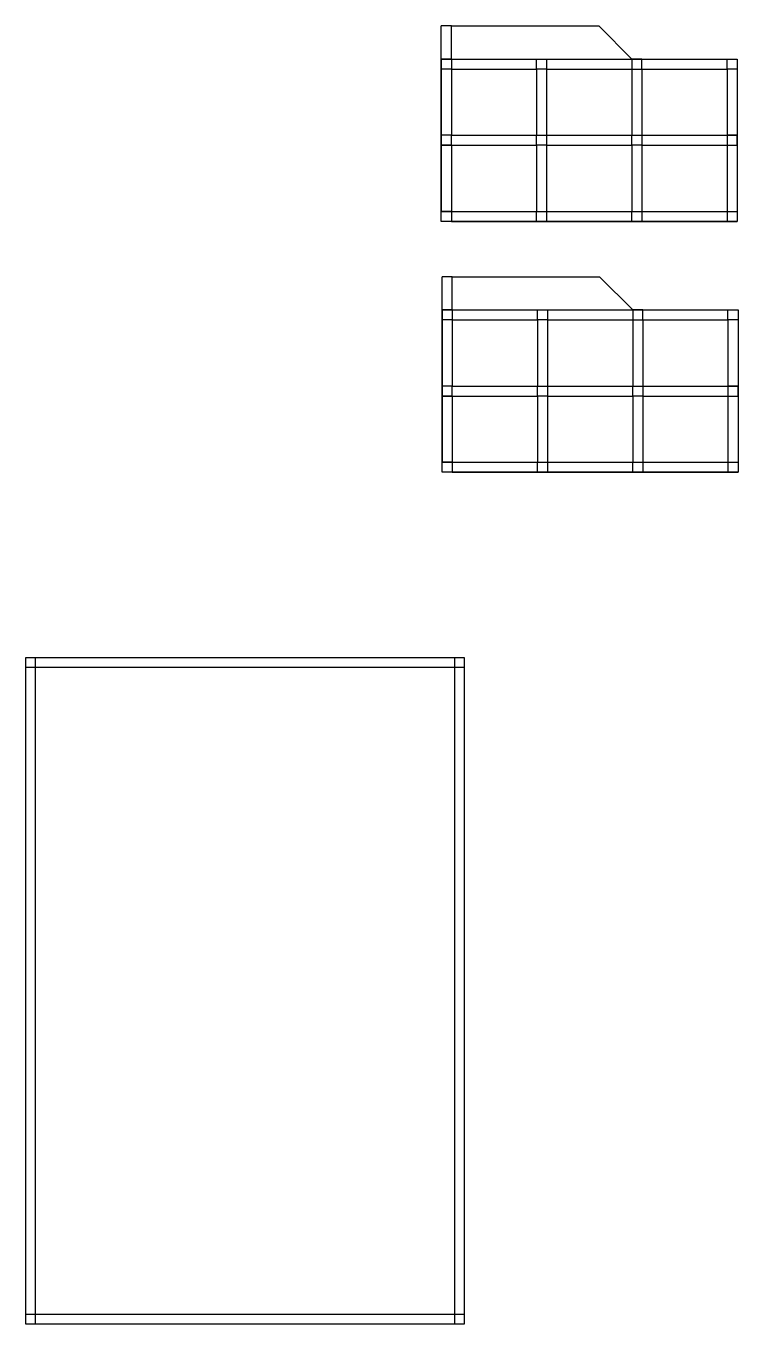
# Model space of a CAD drawing. Header units: centimetres. Extents: x -14293 to 15486, y -4634 to 4020.
# Drawn here: x -7225 to -3488, y -4634 to 2183 of the extents above; entities that cross this region are included whole.
import ezdxf

# ---------------------------------------------------------------- set-up
doc = ezdxf.new("R2010")
doc.units = ezdxf.units.CM
doc.layers.add('beam', color=82, linetype='Continuous')
doc.layers.add('column', color=10, linetype='Continuous')

msp = doc.modelspace()

# ---------------------------------------------------------------- linework, layer by layer
for p, q in [((-5045.3924, 1156.53457), (-5045.3924, 2183.03457)), ((-4992.3924, 2183.03457), (-5045.3924, 2183.03457)), ((-4992.3924, 2183.03457), (-4218.8924, 2183.03457)), ((-4218.8924, 2183.03457), (-4045.3924, 2009.53457)), ((-5045.3924, 2009.53457), (-5045.3924, 1956.53457)), ((-4018.8924, 2009.53457), (-4045.3924, 2009.53457)), ((-4045.3924, 2009.53457), (-3492.3924, 2009.53457)), ((-3992.3924, 2009.53457), (-4018.8924, 2009.53457)), ((-3492.3924, 2009.53457), (-3492.3924, 1156.53457)), ((-5045.3924, 1609.53457), (-5045.3924, 1556.53457)), ((-3492.3924, 1556.53457), (-3492.3924, 1609.53457)), ((-3492.3924, 1156.53457), (-5045.3924, 1156.53457)), ((-4545.3924, 1156.53457), (-4492.3924, 1156.53457)), ((-4045.3924, 1156.53457), (-3992.3924, 1156.53457)), ((-5040.64531, -160.96865), (-5040.64531, 865.53135)), ((-4987.64531, 865.53135), (-5040.64531, 865.53135)), ((-4987.64531, 865.53135), (-4214.14531, 865.53135)), ((-4214.14531, 865.53135), (-4040.64531, 692.03135)), ((-5040.64531, 692.03135), (-5040.64531, 639.03135)), ((-4014.14531, 692.03135), (-4040.64531, 692.03135)), ((-4040.64531, 692.03135), (-3487.64531, 692.03135)), ((-3987.64531, 692.03135), (-4014.14531, 692.03135)), ((-3487.64531, 692.03135), (-3487.64531, -160.96865)), ((-5040.64531, 292.03135), (-5040.64531, 239.03135)), ((-3487.64531, 239.03135), (-3487.64531, 292.03135)), ((-3487.64531, -160.96865), (-5040.64531, -160.96865)), ((-4540.64531, -160.96865), (-4487.64531, -160.96865)), ((-4040.64531, -160.96865), (-3987.64531, -160.96865)), ((-7225.1835, -4633.71324), (-7225.1835, -1133.71324)), ((-7225.1835, -1133.71324), (-4925.1835, -1133.71324)), ((-7175.1835, -4633.71324), (-7175.1835, -1133.71324)), ((-4975.1835, -1133.71324), (-4975.1835, -4633.71324)), ((-4925.1835, -1133.71324), (-4925.1835, -4633.71324)), ((-7225.1835, -1183.71324), (-4925.1835, -1183.71324)), ((-4925.1835, -4583.71324), (-7225.1835, -4583.71324)), ((-4925.1835, -4633.71324), (-7225.1835, -4633.71324))]:
    msp.add_line(p, q)
at = {"layer": 'beam'}
for p, q in [((-4992.3924, 2009.53457), (-4992.3924, 2183.03457)), ((-4992.3924, 2009.53457), (-4545.3924, 2009.53457)), ((-4492.3924, 2009.53457), (-4045.3924, 2009.53457)), ((-3992.3924, 2009.53457), (-3545.3924, 2009.53457)), ((-5045.3924, 1956.53457), (-5045.3924, 1609.53457)), ((-4992.3924, 1956.53457), (-4545.3924, 1956.53457)), ((-4992.3924, 1956.53457), (-4992.3924, 1609.53457)), ((-4545.3924, 1956.53457), (-4545.3924, 1609.53457)), ((-4492.3924, 1956.53457), (-4045.3924, 1956.53457)), ((-4492.3924, 1956.53457), (-4492.3924, 1609.53457)), ((-4045.3924, 1956.53457), (-4045.3924, 1609.53457)), ((-3992.3924, 1956.53457), (-3545.3924, 1956.53457)), ((-3992.3924, 1956.53457), (-3992.3924, 1609.53457)), ((-3545.3924, 1956.53457), (-3545.3924, 1609.53457)), ((-3492.3924, 1956.53457), (-3492.3924, 1609.53457)), ((-4992.3924, 1609.53457), (-4545.3924, 1609.53457)), ((-4492.3924, 1609.53457), (-4045.3924, 1609.53457)), ((-3992.3924, 1609.53457), (-3545.3924, 1609.53457)), ((-5045.3924, 1556.53457), (-5045.3924, 1209.53457)), ((-4992.3924, 1556.53457), (-4545.3924, 1556.53457)), ((-4992.3924, 1556.53457), (-4992.3924, 1209.53457)), ((-4545.3924, 1556.53457), (-4545.3924, 1209.53457)), ((-4492.3924, 1556.53457), (-4045.3924, 1556.53457)), ((-4492.3924, 1556.53457), (-4492.3924, 1209.53457)), ((-4045.3924, 1556.53457), (-4045.3924, 1209.53457)), ((-3992.3924, 1556.53457), (-3545.3924, 1556.53457)), ((-3992.3924, 1556.53457), (-3992.3924, 1209.53457)), ((-3545.3924, 1556.53457), (-3545.3924, 1209.53457)), ((-3492.3924, 1556.53457), (-3492.3924, 1209.53457)), ((-4992.3924, 1209.53457), (-4545.3924, 1209.53457)), ((-4492.3924, 1209.53457), (-4045.3924, 1209.53457)), ((-3992.3924, 1209.53457), (-3545.3924, 1209.53457)), ((-4992.3924, 1156.53457), (-4545.3924, 1156.53457)), ((-4492.3924, 1156.53457), (-4045.3924, 1156.53457)), ((-3992.3924, 1156.53457), (-3545.3924, 1156.53457)), ((-4987.64531, 692.03135), (-4987.64531, 865.53135)), ((-4987.64531, 692.03135), (-4540.64531, 692.03135)), ((-4487.64531, 692.03135), (-4040.64531, 692.03135)), ((-3987.64531, 692.03135), (-3540.64531, 692.03135)), ((-5040.64531, 639.03135), (-5040.64531, 292.03135)), ((-4987.64531, 639.03135), (-4540.64531, 639.03135)), ((-4987.64531, 639.03135), (-4987.64531, 292.03135)), ((-4540.64531, 639.03135), (-4540.64531, 292.03135)), ((-4487.64531, 639.03135), (-4040.64531, 639.03135)), ((-4487.64531, 639.03135), (-4487.64531, 292.03135)), ((-4040.64531, 639.03135), (-4040.64531, 292.03135)), ((-3987.64531, 639.03135), (-3540.64531, 639.03135)), ((-3987.64531, 639.03135), (-3987.64531, 292.03135)), ((-3540.64531, 639.03135), (-3540.64531, 292.03135)), ((-3487.64531, 639.03135), (-3487.64531, 292.03135)), ((-4987.64531, 292.03135), (-4540.64531, 292.03135)), ((-4487.64531, 292.03135), (-4040.64531, 292.03135)), ((-3987.64531, 292.03135), (-3540.64531, 292.03135)), ((-5040.64531, 239.03135), (-5040.64531, -107.96865)), ((-4987.64531, 239.03135), (-4540.64531, 239.03135)), ((-4987.64531, 239.03135), (-4987.64531, -107.96865)), ((-4540.64531, 239.03135), (-4540.64531, -107.96865)), ((-4487.64531, 239.03135), (-4040.64531, 239.03135)), ((-4487.64531, 239.03135), (-4487.64531, -107.96865)), ((-4040.64531, 239.03135), (-4040.64531, -107.96865)), ((-3987.64531, 239.03135), (-3540.64531, 239.03135)), ((-3987.64531, 239.03135), (-3987.64531, -107.96865)), ((-3540.64531, 239.03135), (-3540.64531, -107.96865)), ((-3487.64531, 239.03135), (-3487.64531, -107.96865)), ((-4987.64531, -107.96865), (-4540.64531, -107.96865)), ((-4487.64531, -107.96865), (-4040.64531, -107.96865)), ((-3987.64531, -107.96865), (-3540.64531, -107.96865)), ((-4987.64531, -160.96865), (-4540.64531, -160.96865)), ((-4487.64531, -160.96865), (-4040.64531, -160.96865)), ((-3987.64531, -160.96865), (-3540.64531, -160.96865))]:
    msp.add_line(p, q, dxfattribs=at)
at = {"layer": 'column'}
for p, q in [((-4992.3924, 2009.53457), (-5045.3924, 2009.53457)), ((-3992.3924, 1956.53457), (-3992.3924, 2009.53457)), ((-3545.3924, 1609.53457), (-3492.3924, 1609.53457)), ((-4992.3924, 1556.53457), (-5045.3924, 1556.53457)), ((-4992.3924, 1209.53457), (-5045.3924, 1209.53457)), ((-4992.3924, 1209.53457), (-5045.3924, 1209.53457)), ((-5045.3924, 1209.53457), (-4992.3924, 1209.53457)), ((-4992.3924, 1209.53457), (-5045.3924, 1209.53457)), ((-4992.3924, 1209.53457), (-4992.3924, 1156.53457)), ((-4492.3924, 1209.53457), (-4492.3924, 1156.53457)), ((-3992.3924, 1209.53457), (-3992.3924, 1156.53457)), ((-3545.3924, 1209.53457), (-3492.3924, 1209.53457)), ((-3545.3924, 1209.53457), (-3545.3924, 1156.53457)), ((-3492.3924, 1209.53457), (-3492.3924, 1156.53457)), ((-3545.3924, 1156.53457), (-3492.3924, 1156.53457)), ((-4987.64531, 692.03135), (-5040.64531, 692.03135)), ((-3987.64531, 639.03135), (-3987.64531, 692.03135)), ((-3540.64531, 292.03135), (-3487.64531, 292.03135)), ((-4987.64531, 239.03135), (-5040.64531, 239.03135)), ((-4987.64531, -107.96865), (-5040.64531, -107.96865)), ((-4987.64531, -107.96865), (-5040.64531, -107.96865)), ((-5040.64531, -107.96865), (-4987.64531, -107.96865)), ((-4987.64531, -107.96865), (-5040.64531, -107.96865)), ((-4987.64531, -107.96865), (-4987.64531, -160.96865)), ((-4487.64531, -107.96865), (-4487.64531, -160.96865)), ((-3987.64531, -107.96865), (-3987.64531, -160.96865)), ((-3540.64531, -107.96865), (-3487.64531, -107.96865)), ((-3540.64531, -107.96865), (-3540.64531, -160.96865)), ((-3487.64531, -107.96865), (-3487.64531, -160.96865)), ((-3540.64531, -160.96865), (-3487.64531, -160.96865))]:
    msp.add_line(p, q, dxfattribs=at)
for points in [[(-4992.3924, 1956.53457), (-5045.3924, 1956.53457), (-5045.3924, 2009.53457), (-4992.3924, 2009.53457)], [(-4545.3924, 2009.53457), (-4492.3924, 2009.53457), (-4492.3924, 1956.53457), (-4545.3924, 1956.53457)], [(-4045.3924, 1956.53457), (-3992.3924, 1956.53457), (-3992.3924, 2009.53457), (-4045.3924, 2009.53457)], [(-3545.3924, 2009.53457), (-3492.3924, 2009.53457), (-3492.3924, 1956.53457), (-3545.3924, 1956.53457)], [(-4992.3924, 1609.53457), (-5045.3924, 1609.53457), (-5045.3924, 1556.53457), (-4992.3924, 1556.53457)], [(-4545.3924, 1609.53457), (-4492.3924, 1609.53457), (-4492.3924, 1556.53457), (-4545.3924, 1556.53457)], [(-4045.3924, 1609.53457), (-3992.3924, 1609.53457), (-3992.3924, 1556.53457), (-4045.3924, 1556.53457)], [(-3545.3924, 1556.53457), (-3492.3924, 1556.53457), (-3492.3924, 1609.53457), (-3545.3924, 1609.53457)], [(-5045.3924, 1209.53457), (-4992.3924, 1209.53457), (-4992.3924, 1156.53457), (-5045.3924, 1156.53457)], [(-4545.3924, 1209.53457), (-4492.3924, 1209.53457), (-4492.3924, 1156.53457), (-4545.3924, 1156.53457)], [(-4045.3924, 1209.53457), (-3992.3924, 1209.53457), (-3992.3924, 1156.53457), (-4045.3924, 1156.53457)], [(-4987.64531, 639.03135), (-5040.64531, 639.03135), (-5040.64531, 692.03135), (-4987.64531, 692.03135)], [(-4540.64531, 692.03135), (-4487.64531, 692.03135), (-4487.64531, 639.03135), (-4540.64531, 639.03135)], [(-4040.64531, 639.03135), (-3987.64531, 639.03135), (-3987.64531, 692.03135), (-4040.64531, 692.03135)], [(-3540.64531, 692.03135), (-3487.64531, 692.03135), (-3487.64531, 639.03135), (-3540.64531, 639.03135)], [(-4987.64531, 292.03135), (-5040.64531, 292.03135), (-5040.64531, 239.03135), (-4987.64531, 239.03135)], [(-4540.64531, 292.03135), (-4487.64531, 292.03135), (-4487.64531, 239.03135), (-4540.64531, 239.03135)], [(-4040.64531, 292.03135), (-3987.64531, 292.03135), (-3987.64531, 239.03135), (-4040.64531, 239.03135)], [(-3540.64531, 239.03135), (-3487.64531, 239.03135), (-3487.64531, 292.03135), (-3540.64531, 292.03135)], [(-5040.64531, -107.96865), (-4987.64531, -107.96865), (-4987.64531, -160.96865), (-5040.64531, -160.96865)], [(-4540.64531, -107.96865), (-4487.64531, -107.96865), (-4487.64531, -160.96865), (-4540.64531, -160.96865)], [(-4040.64531, -107.96865), (-3987.64531, -107.96865), (-3987.64531, -160.96865), (-4040.64531, -160.96865)]]:
    msp.add_lwpolyline(points, close=True, dxfattribs=at)

doc.saveas('drawing.dxf')
